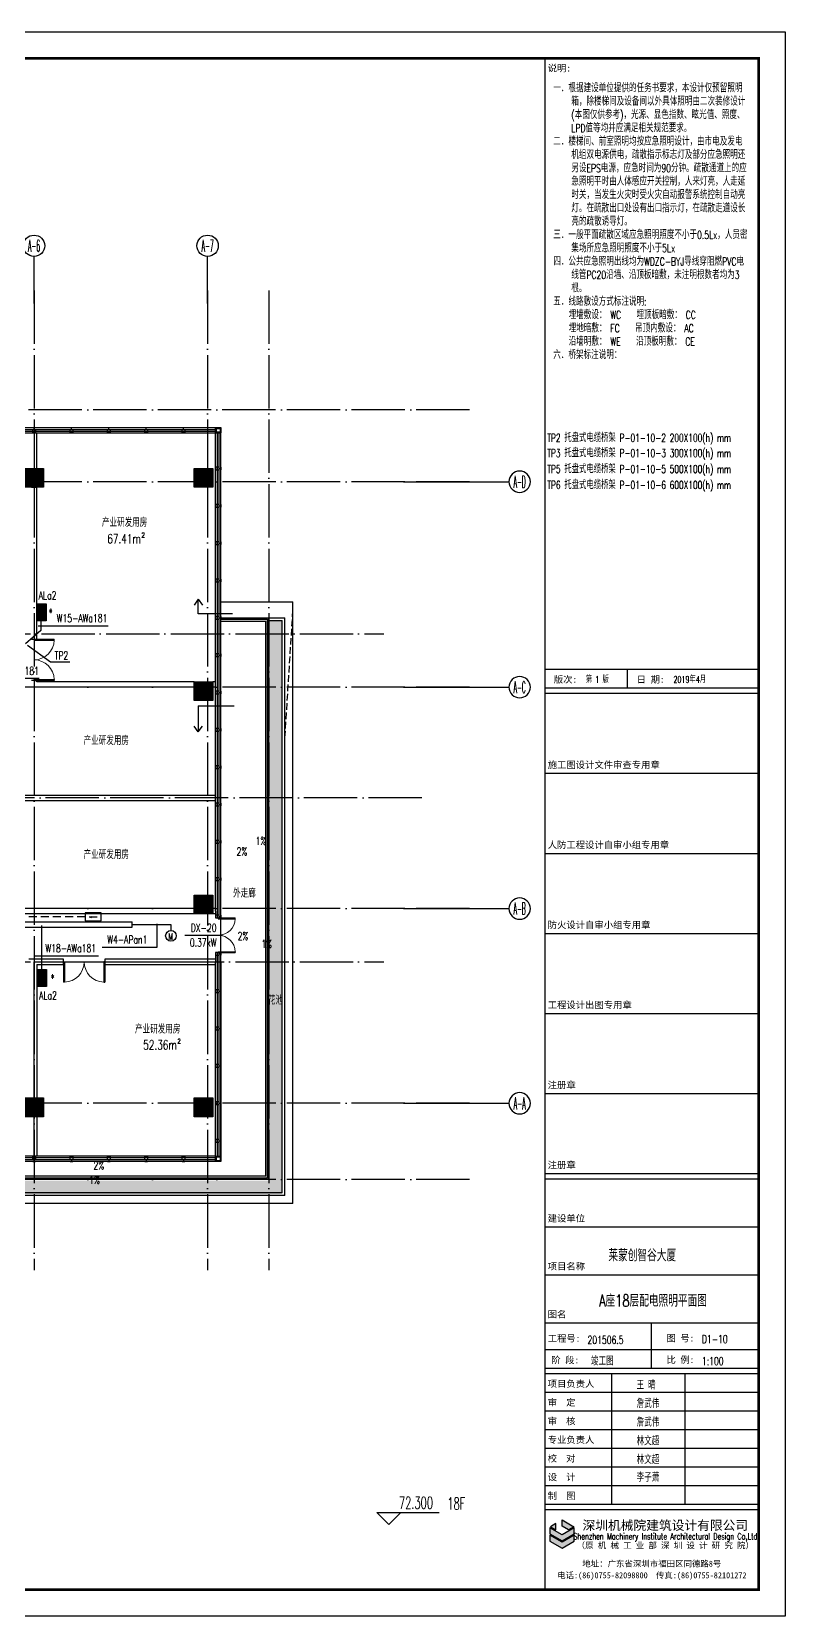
# Model space of a CAD drawing. Extents: x 1980812 to 2226895, y -554123 to 281606.
# Drawn here: x 2036677 to 2064912, y -270160 to -210760 of the extents above; entities that cross this region are included whole.
import ezdxf
from ezdxf.enums import TextEntityAlignment as Align

# ---------------------------------------------------------------- set-up
doc = ezdxf.new("R2010")
doc.units = 0
doc.header["$LTSCALE"] = 1000
doc.header["$MEASUREMENT"] = 0
for name, pattern in [('DASH', [0.35, 0.25, -0.1]), ('DOTE', [2.42, 2, -0.2, 0.02, -0.2]), ('DQXX', [4.5, 3, -1.5])]:
    doc.linetypes.add(name, pattern=pattern)
for name, color, linetype in [('$TD_AUDIT_GENERATED_(158)', 8, 'Continuous'), ('$TD_AUDIT_GENERATED_(1F3)', 7, 'Continuous'), ('$TD_AUDIT_GENERATED_(24E)', 8, 'Continuous'), ('$TD_AUDIT_GENERATED_(2762)', 8, 'Continuous'), ('$TD_AUDIT_GENERATED_(276D)', 8, 'Continuous'), ('$TD_AUDIT_GENERATED_(2A51)', 8, 'Continuous'), ('$TD_AUDIT_GENERATED_(FFA)', 8, 'Continuous'), ('1', 1, 'Continuous'), ('7', 7, 'Continuous'), ('A-FLOR-LAND', 8, 'Continuous'), ('AXIS', 7, 'Continuous'), ('AXIS_TEXT', 7, 'Continuous'), ('COLU', 8, 'Continuous'), ('COLU_HATCH', 8, 'Continuous'), ('CURTWALL', 8, 'Continuous'), ('DIM_ELEV', 8, 'Continuous'), ('DIM_SYMB', 8, 'Continuous'), ('dote', 8, 'DOTE'), ('DQ1', 1, 'Continuous'), ('DQ2', 2, 'Continuous'), ('DQ7', 7, 'Continuous'), ('DQK1', 1, 'Continuous'), ('DQK7', 7, 'Continuous'), ('DQqj', 1, 'Continuous'), ('DQX', 2, 'DQXX'), ('PUB_TEXT', 8, 'Continuous'), ('TK', 1, 'Continuous'), ('WALL', 7, 'Continuous'), ('WINDOW', 8, 'Continuous')]:
    doc.layers.add(name, color=color, linetype=linetype)
doc.styles.add('_TCH_AXIS', font='COMPLEX', dxfattribs={"bigfont": 'GBCBIG'})
doc.styles.add('_TCH_DIM', font='SIMPLEX', dxfattribs={"bigfont": 'GBCBIG'})
doc.styles.add('COMPLEX', font='COMPLEX')
doc.styles.add('D8', font='txtw.shx', dxfattribs={"width": 0.7, "bigfont": 'hztxtw.shx'})
doc.styles.add('HEITI', font='simplex.shx', dxfattribs={"width": 0.6, "bigfont": 'hztxt.shx'})
doc.styles.add('HZF', font='ROMANS2', dxfattribs={"width": 0.7, "bigfont": 'HZDF2'})
doc.styles.add('HZTXTW', font='txtw.shx', dxfattribs={"width": 0.6, "bigfont": 'hztxtw.shx'})
doc.styles.add('SONGTI', font='', dxfattribs={"width": 1.1})
doc.styles.get('SONGTI').set_extended_font_data('NSimSun')

# ---------------------------------------------------------------- blocks, each defined once
blk = doc.blocks.new('_AXISO')
blk.add_circle((0, 0), 0.5)
at = {"layer": 'AXIS_TEXT', "style": 'COMPLEX', "width": 1.041667}
blk.add_attdef('A', text='', height=0.56, dxfattribs=at).set_placement((-0.25, -0.28), (0.25, -0.28), align=Align.FIT)
blk = doc.blocks.new('$TD_AUDIT_GENERATED_(9F)')
at = {"layer": 'AXIS'}
for p, q in [((40100, 29979), (40100, 31745)), ((46600, 29979), (46600, 31745)), ((53944, 23300), (57893, 23300)), ((53944, 15600), (57893, 15600)), ((53944, 7300), (57893, 7300)), ((53944, 0), (57893, 0))]:
    blk.add_line(p, q, dxfattribs=at)
at = {"layer": 'dote'}
for p, q in [((40100, 30469), (40100, -6248)), ((46600, 30469), (46600, -6248)), ((48900, 30469), (48900, -6248)), ((56411, 26000), (-8456, 26000)), ((56413, 23300), (-8454, 23300)), ((56413, 15600), (-8454, 15600)), ((54631, 11450), (37209, 11450)), ((56413, 7300), (-8454, 7300)), ((56413, 0), (-8454, 0)), ((56413, -2850), (-8454, -2850))]:
    blk.add_line(p, q, dxfattribs=at)
at = {"layer": 'AXIS'}
ref = blk.add_blockref('_AXISO', (40100, 32145), dxfattribs=dict(at, xscale=800, yscale=800, zscale=800))
ref.add_attrib('A', 'A-6', dxfattribs={"layer": 'AXIS_TEXT', "height": 452.5, "style": '_TCH_AXIS', "width": 0.344262}).set_placement((39874, 31919), (40326, 31919), align=Align.FIT)
ref = blk.add_blockref('_AXISO', (46600, 32145), dxfattribs=dict(at, xscale=800, yscale=800, zscale=800))
ref.add_attrib('A', 'A-7', dxfattribs={"layer": 'AXIS_TEXT', "height": 452.5, "style": '_TCH_AXIS', "width": 0.344262}).set_placement((46374, 31919), (46826, 31919), align=Align.FIT)
ref = blk.add_blockref('_AXISO', (58293, 23300), dxfattribs=dict(at, xscale=-800, yscale=800, zscale=800))
ref.add_attrib('A', 'A-D', dxfattribs={"layer": 'AXIS_TEXT', "height": 452.5, "style": '_TCH_AXIS', "width": 0.328125}).set_placement((58066, 23074), (58519, 23074), align=Align.FIT)
ref = blk.add_blockref('_AXISO', (58293, 15600), dxfattribs=dict(at, xscale=-800, yscale=800, zscale=800))
ref.add_attrib('A', 'A-C', dxfattribs={"layer": 'AXIS_TEXT', "height": 452.5, "style": '_TCH_AXIS', "width": 0.33871}).set_placement((58066, 15374), (58519, 15374), align=Align.FIT)
ref = blk.add_blockref('_AXISO', (58293, 7300), dxfattribs=dict(at, xscale=-800, yscale=800, zscale=800))
ref.add_attrib('A', 'A-B', dxfattribs={"layer": 'AXIS_TEXT', "height": 452.5, "style": '_TCH_AXIS', "width": 0.328125}).set_placement((58066, 7074), (58519, 7074), align=Align.FIT)
ref = blk.add_blockref('_AXISO', (58293, 0), dxfattribs=dict(at, xscale=-800, yscale=800, zscale=800))
ref.add_attrib('A', 'A-A', dxfattribs={"layer": 'AXIS_TEXT', "height": 452.5, "style": '_TCH_AXIS', "width": 0.323077}).set_placement((58066, -226), (58519, -226), align=Align.FIT)
blk = doc.blocks.new('A$C1FE24B19')
at = {"layer": '$TD_AUDIT_GENERATED_(1F3)', "style": 'D8', "width": 0.7}
for p in [(43491, -1537), (42805, -9712), (42805, -13987), (44731, -20529)]:
    blk.add_text('\\M+5B2FA\\M+5D2B5\\M+5D1D0\\M+5B7A2\\M+5D3C3\\M+5B7BF', height=300, rotation=0.00057, dxfattribs=at).set_placement(p, align=Align.MIDDLE_CENTER)
blk = doc.blocks.new('$TD_AUDIT_GENERATED_(2768)')
at = {"layer": '$TD_AUDIT_GENERATED_(276D)'}
blk.add_line((115028288, 22648046), (115028222, 22648046), dxfattribs=at)
for points in [[(115028222, 22648096), (115028225, 22648096), (115028225, 22647996), (115028222, 22647996)], [(115028288, 22648096), (115028422, 22648096), (115028422, 22647996), (115028288, 22647996)]]:
    blk.add_lwpolyline(points, close=True, dxfattribs=at)
blk = doc.blocks.new('$TD_AUDIT_GENERATED_(28E9)')
at = {"layer": 'WINDOW'}
for p, rotation in [((-22607946, 115030252), 270), ((-22606546, 115030252), 270), ((-22605146, 115030252), 270), ((-22603746, 115030252), 270), ((-22602346, 115030252), 270), ((22688146, -115053702), 90), ((22689546, -115053702), 90), ((22690946, -115053702), 90), ((22692346, -115053702), 90), ((22693746, -115053702), 90)]:
    blk.add_blockref('$TD_AUDIT_GENERATED_(2768)', p, dxfattribs=dict(at, rotation=rotation))
at = {"layer": 'WINDOW', "xscale": -1}
for p in [(115075322, -22647546), (115075322, -22648946), (115075322, -22650346), (115075322, -22651746), (115075322, -22653146), (115075322, -22654546), (115075322, -22655946), (115075322, -22657346), (115075322, -22658746), (115075322, -22660146), (115075322, -22661546), (115075322, -22662946), (115075322, -22664346), (115075322, -22665746), (115075322, -22667146), (115075322, -22668546), (115075322, -22669946), (115075322, -22671346), (115075322, -22672746)]:
    blk.add_blockref('$TD_AUDIT_GENERATED_(2768)', p, dxfattribs=at)
blk = doc.blocks.new('$DorLib2D$00000002')
for p, q in [((-0.5, 0), (-0.5, 0.4875)), ((-0.475, 0.4875), (-0.5, 0.4875)), ((-0.475, 0), (-0.475, 0.4875)), ((0.475, 0), (0.475, 0.4875)), ((0.475, 0.4875), (0.5, 0.4875)), ((0.5, 0), (0.5, 0.4875)), ((-0.5, 0), (-0.475, 0)), ((0.5, 0), (0.475, 0))]:
    blk.add_line(p, q)
at = {"lineweight": 13}
for centre, start, end in [((-0.4875, 0), 0, 88.53072), ((0.4875, 0), 91.46928, 180)]:
    blk.add_arc(centre, 0.4875, start, end, dxfattribs=at)
blk = doc.blocks.new('A$C6EFC6619')
at = {"layer": 'A-FLOR-LAND'}
h = blk.add_hatch(dxfattribs=at)
h.set_pattern_fill('GRASS', color=256, scale=50)
h.set_pattern_definition([(90, (-2815930.77, 595573.96), (-99.7795475, 99.7795475), [26.458066, -173.101015]), (45, (-2815930.77, 595573.96), (-99.7796155, 99.7796155), [26.458066, -114.651615]), (135, (-2815930.77, 595573.96), (-99.7796155, -99.7796155), [26.458066, -114.651615])])
h.paths.add_polyline_path([(48900, -5200), (49400, -5200), (49400, -26700), (14450, -26700), (14450, -26200), (48900, -26200)])
at = {"layer": '$TD_AUDIT_GENERATED_(158)'}
for p, q in [((48900, -5100), (49500, -5100)), ((48900, -5200), (49400, -5200)), ((49400, -26650), (49400, -5200)), ((49500, -26750), (49500, -5100)), ((49400, -26650), (14450, -26650)), ((49500, -26750), (14350, -26750))]:
    blk.add_line(p, q, dxfattribs=at)
at = {"layer": '$TD_AUDIT_GENERATED_(24E)'}
for p, q in [((47100, -5100), (48900, -5100)), ((47100, -5150), (48850, -5150)), ((47100, -5220), (48780, -5220)), ((48780, -26030), (48780, -5220)), ((48850, -26100), (48850, -5150)), ((48900, -26150), (48900, -5100)), ((48850, -26100), (14400, -26100)), ((48780, -26030), (14470, -26030)), ((48900, -26150), (14350, -26150))]:
    blk.add_line(p, q, dxfattribs=at)
at = {"layer": 'CURTWALL'}
for p, q in [((35550, 2030), (40100, 2030)), ((35550, 1963.3), (40100, 1963.3)), ((35550, 1896.7), (40100, 1896.7)), ((35550, 1830), (40100, 1830)), ((40100, 2030), (46900, 2030)), ((40100, 1963.3), (46900, 1963.3)), ((40100, 1896.7), (46900, 1896.7)), ((40100, 1830), (46900, 1830)), ((46900, 2030), (46900, 1830)), ((46900, -7600), (46900, 1830)), ((46900, 1830), (47100, 1830)), ((46966.7, -7600), (46966.7, 1830)), ((47033.3, -7600), (47033.3, 1830)), ((47100, -7600), (47100, 1830)), ((47100, -4500), (49800, -4500)), ((49800, -27050), (49800, -4500)), ((46900, -11850), (46900, -7600)), ((46966.7, -11850), (46966.7, -7600)), ((47033.3, -11850), (47033.3, -7600)), ((47100, -11850), (47100, -7600)), ((46900, -16100), (46900, -11850)), ((46966.7, -16100), (46966.7, -11850)), ((47033.3, -16100), (47033.3, -11850)), ((47100, -16100), (47100, -11850)), ((46900, -16100), (46900, -16350)), ((46900, -16350), (47100, -16350)), ((46966.7, -16350), (46966.7, -16100)), ((47033.3, -16350), (47033.3, -16100)), ((47100, -16350), (47100, -16100)), ((47100, -17650), (46900, -17650)), ((46900, -17650), (46900, -18000)), ((46966.7, -18000), (46966.7, -17650)), ((47033.3, -18000), (47033.3, -17650)), ((47100, -18000), (47100, -17650)), ((46900, -25280), (46900, -18000)), ((46966.7, -25280), (46966.7, -18000)), ((47033.3, -25280), (47033.3, -18000)), ((47100, -25280), (47100, -18000)), ((40100, -25280), (35550, -25280)), ((40100, -25346.7), (35550, -25346.7)), ((40100, -25413.3), (35550, -25413.3)), ((40100, -25480), (35550, -25480)), ((46900, -25280), (40100, -25280)), ((46900, -25346.7), (40100, -25346.7)), ((46900, -25413.3), (40100, -25413.3)), ((46900, -25480), (40100, -25480)), ((46900, -25480), (46900, -25280)), ((46900, -25280), (47100, -25280)), ((49800, -27050), (14050, -27050))]:
    blk.add_line(p, q, dxfattribs=at)
at = {"layer": 'CURTWALL', "linetype": 'DASH'}
blk.add_line((49500, -9600), (49800, -4800), dxfattribs=at)
at = {"layer": 'CURTWALL'}
for points in [[(46900, 2030), (47100, 2030), (47100, 1830), (46900, 1830)], [(46930, 2000), (47070, 2000), (47070, 1860), (46930, 1860)], [(46900, -25280), (47100, -25280), (47100, -25480), (46900, -25480)], [(46930, -25310), (47070, -25310), (47070, -25450), (46930, -25450)]]:
    blk.add_lwpolyline(points, close=True, dxfattribs=at)
at = {"layer": 'dote'}
for p, q in [((6500, -5700), (53206.2, -5700)), ((6500, -18000), (53206.2, -18000))]:
    blk.add_line(p, q, dxfattribs=at)
at = {"layer": 'WALL'}
for p, q in [((40200, 500), (40200, 1830)), ((40000, 500), (40200, 500)), ((40000, -200), (40200, -200)), ((40200, -5700), (40200, -200)), ((40000, -5900), (40200, -5900)), ((40200, -5900), (40200, -5700)), ((40100, -7700), (37850, -7700)), ((40200, -7450), (40000, -7450)), ((46100, -7700), (40100, -7700)), ((40200, -7500), (40200, -7450)), ((46100, -7500), (40200, -7500)), ((46100, -7700), (46100, -7500)), ((46900, -7500), (46800, -7500)), ((46800, -7700), (46800, -7500)), ((46900, -7700), (46800, -7700)), ((37850, -11750), (46900, -11750)), ((37850, -11950), (46900, -11950)), ((46100, -16000), (37850, -16000)), ((46100, -16200), (46100, -16000)), ((46900, -16000), (46800, -16000)), ((46800, -16200), (46800, -16000)), ((46100, -16200), (37650, -16200)), ((46900, -16200), (46800, -16200)), ((40100, -17900), (39900, -17900)), ((41200, -17900), (40100, -17900)), ((40200, -18100), (40200, -23100.4)), ((40200, -18100), (41200, -18100)), ((41200, -18100), (41200, -17900)), ((46900, -17900), (42750, -17900)), ((42750, -17900), (42750, -18100)), ((42750, -18100), (46900, -18100)), ((40200, -23100.4), (40000, -23100.4)), ((40200, -23800.4), (40000, -23800.4)), ((40200, -23800.4), (40200, -25280))]:
    blk.add_line(p, q, dxfattribs=at)
blk.add_lwpolyline([(49500, -23000), (49500, -11950)], dxfattribs=at)
at = {"layer": 'WINDOW'}
blk.add_line((47100, -17650), (47100, -16350), dxfattribs=at)
for p, xscale, yscale, zscale, rotation in [((40100, -6675), -1550, -1550, -1550, 89.99999999898895), ((47000, -17000), 1300, -1300, 1300, 90.00000001158492), ((41975, -18000), 1550, 1550, 1550, 180)]:
    blk.add_blockref('$DorLib2D$00000002', p, dxfattribs=dict(at, xscale=xscale, yscale=yscale, zscale=zscale, rotation=rotation))
blk = doc.blocks.new('$TD_AUDIT_GENERATED_(3BB2)')
at = {"layer": 'COLU_HATCH'}
h = blk.add_hatch(color=256, dxfattribs=at)
h.dxf.hatch_style = 1
h.paths.add_polyline_path([(39750, 23800), (40450, 23800), (40450, 23100), (39750, 23100)])
h = blk.add_hatch(color=256, dxfattribs=at)
h.dxf.hatch_style = 1
h.paths.add_polyline_path([(46100, 23800), (46800, 23800), (46800, 23100), (46100, 23100)])
h = blk.add_hatch(color=256, dxfattribs=at)
h.dxf.hatch_style = 1
h.paths.add_polyline_path([(46800, 15800), (46800, 15100), (46100, 15100), (46100, 15800)])
h = blk.add_hatch(color=256, dxfattribs=at)
h.dxf.hatch_style = 1
h.paths.add_polyline_path([(46100, 7100), (46100, 7800), (46800, 7800), (46800, 7100)])
h = blk.add_hatch(color=256, dxfattribs=at)
h.dxf.hatch_style = 1
h.paths.add_polyline_path([(39750, 200), (40450, 200), (40450, -500), (39750, -500)])
h = blk.add_hatch(color=256, dxfattribs=at)
h.dxf.hatch_style = 1
h.paths.add_polyline_path([(46100, 200), (46800, 200), (46800, -500), (46100, -500)])
at = {"layer": 'COLU'}
for points in [[(39750, 23800), (40450, 23800), (40450, 23100), (39750, 23100)], [(46100, 23800), (46800, 23800), (46800, 23100), (46100, 23100)], [(46800, 15800), (46800, 15100), (46100, 15100), (46100, 15800)], [(46100, 7100), (46100, 7800), (46800, 7800), (46800, 7100)], [(39750, 200), (40450, 200), (40450, -500), (39750, -500)], [(46100, 200), (46800, 200), (46800, -500), (46100, -500)]]:
    blk.add_lwpolyline(points, close=True, dxfattribs=at)
blk = doc.blocks.new('*X245')
at = {"color": 0}
for p, q in [((8700, 8370), (9500, 8370)), ((8700, 8340), (9500, 8340)), ((8700, 8310), (9500, 8310)), ((8700, 8280), (9500, 8280)), ((8700, 8250), (9500, 8250)), ((8700, 8220), (9500, 8220)), ((8700, 8190), (9500, 8190)), ((8700, 8160), (9500, 8160)), ((8700, 8130), (9500, 8130)), ((8700, 8100), (9500, 8100)), ((8700, 8070), (9500, 8070)), ((8700, 8040), (9500, 8040)), ((8700, 8010), (9500, 8010))]:
    blk.add_line(p, q, dxfattribs=at)
blk = doc.blocks.new('XM')
at = {"layer": '1'}
for p, q in [((320, 168), (-320, 168)), ((-320, 168), (-320, -152)), ((320, -152), (320, 168)), ((-320, -152), (320, -152))]:
    blk.add_line(p, q, dxfattribs=at)
at = {"layer": '1', "xscale": 0.8, "yscale": 0.8, "zscale": 0.8}
blk.add_blockref('*X245', (-7280, -6552), dxfattribs=at)
blk = doc.blocks.new('dj')
at = {"layer": 'DQK1'}
blk.add_circle((0, 0), 200, dxfattribs=at)
at = {"layer": 'DQK7', "style": 'D8', "width": 0.7}
blk.add_text('M', height=250, dxfattribs=at).set_placement((-100, -150))
blk = doc.blocks.new('dyz')
at = {"layer": 'DQK1'}
for p, q in [((-300, 0), (300, 0)), ((-300, -300), (-300, 0)), ((300, 0), (300, -300)), ((300, -300), (-300, -300))]:
    blk.add_line(p, q, dxfattribs=at)
at = {"layer": 'DQK7'}
for q in [(-58, -127), (-58, -127), (150, -150), (-58, -173), (-58, -173)]:
    blk.add_line((-150, -150), q, dxfattribs=at)
blk = doc.blocks.new('tu kuang A1 A')
at = {"layer": 'TK'}
h = blk.add_hatch(color=256, dxfattribs=at)
h.paths.add_polyline_path([(75976, 3247), (75738, 3384), (75738, 3611), (76172, 3360)])
h.paths.add_polyline_path([(75303, 3360), (75499, 3247), (75499, 3473)])
h.paths.add_polyline_path([(75280, 3095), (75738, 2831), (76195, 3095), (76195, 3321), (75738, 3057), (75280, 3321)])
h.paths.add_polyline_path([(75738, 2553), (76195, 2817), (76195, 3043), (75738, 2779), (75280, 3043), (75280, 2817)])
for p, q in [((75100, 1000), (75100, 58400)), ((83100, 1000), (83100, 58400)), ((75100, 35500), (83100, 35500)), ((78187, 34800), (78187, 35500)), ((75100, 34800), (83100, 34800)), ((75100, 34600), (83100, 34600)), ((75100, 31600), (83100, 31600)), ((75100, 28600), (83100, 28600)), ((75100, 25600), (83100, 25600)), ((75100, 22600), (83100, 22600)), ((75100, 19600), (83100, 19600)), ((75100, 16600), (83100, 16600)), ((75100, 16400), (83100, 16400)), ((75100, 16400), (83100, 16400)), ((75100, 16400), (83100, 16400)), ((75100, 16400), (83100, 16400)), ((75100, 16400), (83100, 16400)), ((75100, 14600), (83100, 14600)), ((75100, 14600), (83100, 14600)), ((75100, 14600), (83100, 14600)), ((75100, 14600), (83100, 14600)), ((75100, 14600), (83100, 14600)), ((75100, 12800), (83100, 12800)), ((75100, 11000), (83100, 11000)), ((79087, 9286), (79087, 11000)), ((75100, 10000), (83100, 10000)), ((75100, 9300), (83100, 9300)), ((75100, 9300), (83100, 9300)), ((75100, 9300), (83100, 9300)), ((75100, 9100), (83100, 9100)), ((77600, 4200), (77600, 9100)), ((80350, 4200), (80350, 9100)), ((75100, 8400), (83100, 8400)), ((75100, 7700), (83100, 7700)), ((75100, 7000), (83100, 7000)), ((75100, 6300), (83100, 6300)), ((75100, 5600), (83100, 5600)), ((75100, 4900), (83100, 4900)), ((75100, 4200), (83100, 4200)), ((75100, 4000), (83100, 4000)), ((83100, 1000), (75100, 1000))]:
    blk.add_line(p, q, dxfattribs=at)
for points in [[(0, 59400), (84100, 59400), (84100, 0), (0, 0)], [(75976, 3247), (75738, 3384), (75738, 3611), (76172, 3360)], [(75280, 3095), (75738, 2831), (76195, 3095), (76195, 3321), (75738, 3057), (75280, 3321)], [(75738, 2553), (76195, 2817), (76195, 3043), (75738, 2779), (75280, 3043), (75280, 2817)], [(75303, 3360), (75499, 3247), (75499, 3473)]]:
    blk.add_lwpolyline(points, close=True, dxfattribs=at)
at = {"layer": 'TK', "const_width": 100}
blk.add_lwpolyline([(83100, 1000), (83100, 58400), (2500, 58400), (2500, 1000)], close=True, dxfattribs=at)
at = {"layer": '7', "style": 'D8', "width": 0.7}
for s, height, p in [('\\M+5B5DA 1 \\M+5B0E6', 250, (76625, 34995)), ('2019\\M+5C4EA4\\M+5D4C2', 250, (79909, 34997)), ('201506.5', 300, (76689, 10210)), ('\\M+5BFA2\\M+5B9A4\\M+5CDBC', 300, (76820, 9408)), ('1:100', 300, (80977, 9415)), ('\\M+5CDF5 \\M+5C7E7', 300, (78530, 8510)), ('\\M+5D5B2\\M+5CEE4\\M+5CEB0', 300, (78530, 7816)), ('\\M+5D5B2\\M+5CEE4\\M+5CEB0', 300, (78530, 7116)), ('\\M+5C1D6\\M+5CEC4\\M+5B3AC', 300, (78530, 6414)), ('\\M+5C1D6\\M+5CEC4\\M+5B3AC', 300, (78530, 5714)), ('\\M+5C0EE\\M+5D7D3\\M+5CFF4', 300, (78530, 5048))]:
    blk.add_text(s, height=height, dxfattribs=at).set_placement(p)
at = {"layer": '7', "color": 1, "style": 'D8', "width": 0.7}
blk.add_text('\\M+5C0B3\\M+5C3C9\\M+5B4B4\\M+5D6C7\\M+5B9C8\\M+5B4F3\\M+5CFC3', height=450, dxfattribs=at).set_placement((77472, 13307))
at = {"layer": 'TK', "style": 'SONGTI'}
for s, p in [('\\M+5CBB5\\M+5C3F7:', (75198, 57909)), ('\\M+5B0E6\\M+5B4CE:', (75428, 34992)), ('\\M+5C8D5 \\M+5C6DA:', (78532, 34992)), ('\\M+5CAA9\\M+5B9A4\\M+5CDBC\\M+5C9E8\\M+5BCC6\\M+5CEC4\\M+5BCFE\\M+5C9F3\\M+5B2E9\\M+5D7A8\\M+5D3C3\\M+5D5C2', (75198, 31792)), ('\\M+5C8CB\\M+5B7C0\\M+5B9A4\\M+5B3CC\\M+5C9E8\\M+5BCC6\\M+5D7D4\\M+5C9F3\\M+5D0A1\\M+5D7E9\\M+5D7A8\\M+5D3C3\\M+5D5C2', (75198, 28792)), ('\\M+5B7C0\\M+5BBF0\\M+5C9E8\\M+5BCC6\\M+5D7D4\\M+5C9F3\\M+5D0A1\\M+5D7E9\\M+5D7A8\\M+5D3C3\\M+5D5C2', (75198, 25792)), ('\\M+5B9A4\\M+5B3CC\\M+5C9E8\\M+5BCC6\\M+5B3F6\\M+5CDBC\\M+5D7A8\\M+5D3C3\\M+5D5C2', (75198, 22792)), ('\\M+5D7A2\\M+5B2E1\\M+5D5C2', (75198, 19792)), ('\\M+5D7A2\\M+5B2E1\\M+5D5C2', (75198, 16792)), ('\\M+5BDA8\\M+5C9E8\\M+5B5A5\\M+5CEBB', (75198, 14792)), ('\\M+5CFEE\\M+5C4BF\\M+5C3FB\\M+5B3C6', (75198, 12992)), ('\\M+5CDBC\\M+5C3FB', (75198, 11192)), ('\\M+5B9A4\\M+5B3CC\\M+5BAC5:', (75198, 10294)), ('\\M+5B1C8 \\M+5C0FD:', (79649, 9492)), ('\\M+5CFEE\\M+5C4BF\\M+5B8BA\\M+5D4F0\\M+5C8CB', (75198, 8592)), ('\\M+5C9F3  \\M+5B6A8', (75198, 7892)), ('\\M+5C9F3  \\M+5BACB', (75198, 7192)), ('\\M+5D7A8\\M+5D2B5\\M+5B8BA\\M+5D4F0\\M+5C8CB', (75198, 6492)), ('\\M+5D0A3  \\M+5B6D4', (75198, 5792)), ('\\M+5C9E8  \\M+5BCC6', (75198, 5092)), ('\\M+5D6C6  \\M+5CDBC', (75198, 4392))]:
    blk.add_text(s, height=250, dxfattribs=at).set_placement(p)
for s, p in [('\\M+5CDBC \\M+5BAC5:', (80166, 10425)), ('\\M+5BDD7 \\M+5B6CE:', (75853, 9606))]:
    blk.add_text(s, height=250, dxfattribs=at).set_placement(p, align=Align.MIDDLE_CENTER)
for s, height, p in [('\\M+5C9EE\\M+5DBDA\\M+5BBFA\\M+5D0B5\\M+5D4BA\\M+5BDA8\\M+5D6FE\\M+5C9E8\\M+5BCC6\\M+5D3D0\\M+5CFDE\\M+5B9AB\\M+5CBBE', 350, (79605, 3238)), ('\\M+5A3A8\\M+5D4AD \\M+5BBFA \\M+5D0B5 \\M+5B9A4 \\M+5D2B5 \\M+5B2BF \\M+5C9EE \\M+5DBDA \\M+5C9E8 \\M+5BCC6 \\M+5D1D0 \\M+5BEBF \\M+5D4BA\\M+5A3A9', 228, (79605, 2543)), ('\\M+5B5D8\\M+5D6B7\\M+5A3BA\\M+5B9E3\\M+5B6AB\\M+5CAA1\\M+5C9EE\\M+5DBDA\\M+5CAD0\\M+5B8A3\\M+5CCEF\\M+5C7F8\\M+5CDAC\\M+5B5C2\\M+5C2B78\\M+5BAC5', 225.625, (79100, 1860)), ('\\M+5B5E7\\M+5BBB0:(86)0755-82098800  \\M+5B4AB\\M+5D5E6:(86)0755-82101272', 225.62, (79100, 1424))]:
    blk.add_text(s, height=height, dxfattribs=at).set_placement(p, align=Align.CENTER)
at = {"layer": 'TK', "style": 'HEITI', "width": 0.7}
blk.add_text('Shenzhen Machinery Institute Architectural Design Co,Ltd', height=229, dxfattribs=at).set_placement((79605, 2884), align=Align.CENTER)

msp = doc.modelspace()

# ---------------------------------------------------------------- linework, layer by layer
at = {"layer": '$TD_AUDIT_GENERATED_(2A51)'}
for p, q in [((2042919.3, -232036.1), (2042767.4, -232252.8)), ((2042919.3, -232581.1), (2042919.3, -232036.1)), ((2042919.3, -232036.1), (2043071.1, -232252.8)), ((2044199.9, -232581.1), (2042919.3, -232581.1)), ((2042919.3, -236031.1), (2044266.5, -236031.1)), ((2042919.3, -236031.1), (2042919.3, -237007.9)), ((2042919.3, -237007.9), (2042767.4, -236791.2)), ((2042919.3, -237007.9), (2043071.1, -236791.2))]:
    msp.add_line(p, q, dxfattribs=at)
at = {"layer": '$TD_AUDIT_GENERATED_(FFA)'}
msp.add_lwpolyline([(2036766.5, -245631.1), (2043766.5, -245631.1), (2043766.5, -253111.1), (2036766.5, -253111.1)], close=True, dxfattribs=at)
at = {"layer": 'DIM_ELEV'}
for p, q in [((2050057.1, -266715), (2049607.1, -266265)), ((2049607.1, -266265), (2051940.8, -266265)), ((2050057.1, -266715), (2050507.1, -266265))]:
    msp.add_line(p, q, dxfattribs=at)
at = {"layer": 'DIM_SYMB'}
for points in [[(2045238.7, -240287, 0, 0, 0), (2045649.3, -241601.7, 80, 0, 0), (2045738.7, -241888, 0, 0, 0)], [(2044554.2, -240683.9, 0, 0, 0), (2044929.9, -241929.5, 80, 0, 0), (2045016.6, -242216.7, 0, 0, 0)], [(2044595.2, -245469.5, 0, 0, 0), (2044970.9, -244223.9, 80, 0, 0), (2045057.5, -243936.7, 0, 0, 0)], [(2045738.7, -245716.7, 0, 0, 0), (2045738.7, -244415.7, 80, 0, 0), (2045738.7, -244115.7, 0, 0, 0)], [(2039921.8, -253489, 0, 0, 0), (2038418.6, -253582.8, 80, 0, 0), (2038119.2, -253601.5, 0, 0, 0)], [(2039746.8, -254091.5, 0, 0, 0), (2038445.8, -254091.5, 80, 0, 0), (2038145.8, -254091.5, 0, 0, 0)]]:
    msp.add_lwpolyline(points, format="xyseb", dxfattribs=at)
at = {"layer": 'DQ2'}
msp.add_line((2037062, -245909.4), (2037062, -244267), dxfattribs=at)
for points in [[(2037024.9, -232844.4), (2037024.9, -233203.5), (2036443.5, -233708.5)], [(2040440, -244231.1), (2041895.5, -244231.1), (2041895.5, -244452.9)]]:
    msp.add_lwpolyline(points, dxfattribs=at)
at = {"layer": 'DQ7'}
for p, q in [((2036918.5, -233028.5), (2039546.8, -233028.5)), ((2037375.2, -234392.8), (2036517.5, -233769)), ((2038110.5, -234392.8), (2037375.2, -234392.8)), ((2034722.2, -234998.7), (2036962.6, -234998.7)), ((2041382.4, -245075.2), (2041382.4, -244203.6)), ((2042415.2, -244632.2), (2043823.4, -244632.2)), ((2039312.2, -245075.2), (2041382.4, -245075.2)), ((2036805.3, -245398), (2039180.8, -245398))]:
    msp.add_line(p, q, dxfattribs=at)
at = {"layer": 'DQqj', "ltscale": 0.15}
for p, q in [((2023455.5, -244131.1), (2040440, -244131.1)), ((2040440, -244331.1), (2040440, -244131.1)), ((2020639.4, -244331.1), (2040440, -244331.1))]:
    msp.add_line(p, q, dxfattribs=at)
at = {"layer": 'DQX', "ltscale": 0.1}
msp.add_lwpolyline([(2038674.5, -243945.5), (2033595.8, -243945.5), (2033595.8, -245231.1)], dxfattribs=at)

# ---------------------------------------------------------------- block references
at = {"layer": '$TD_AUDIT_GENERATED_(1F3)'}
msp.add_blockref('A$C1FE24B19', (1996666.5, -227631.1), dxfattribs=at)
at = {"layer": '$TD_AUDIT_GENERATED_(2762)'}
msp.add_blockref('$TD_AUDIT_GENERATED_(28E9)', (1996666.5, -227631.1), dxfattribs=at)
at = {"layer": '$TD_AUDIT_GENERATED_(FFA)'}
msp.add_blockref('A$C6EFC6619', (1996666.5, -227631.1), dxfattribs=at)
at = {"layer": 'COLU'}
msp.add_blockref('$TD_AUDIT_GENERATED_(3BB2)', (1996666.5, -250931.1), dxfattribs=at)
at = {"layer": 'DQ1', "ltscale": 0.05, "xscale": -1, "rotation": 180}
msp.add_blockref('dyz', (2038974.5, -244095.5), dxfattribs=at)
at = {"layer": 'DQ1', "ltscale": 0.15}
msp.add_blockref('dj', (2041895.5, -244652.9), dxfattribs=at)
at = {"layer": 'DQ2'}
msp.add_blockref('tu kuang A1 A', (1980812.3, -270160.3), dxfattribs=at)
at = {"layer": 'DQ2', "xscale": -1, "rotation": 270}
for p in [(2037048.9, -232524.4), (2037062, -246229.4)]:
    msp.add_blockref('XM', p, dxfattribs=at)
at = {"layer": 'WALL'}
msp.add_blockref('$TD_AUDIT_GENERATED_(9F)', (1996666.5, -250931.1), dxfattribs=at)

# ---------------------------------------------------------------- texts
at = {"layer": '$TD_AUDIT_GENERATED_(1F3)', "style": 'HZF', "width": 0.7}
for s, height, p in [('67.41m', 350, (2040137.2, -229767.6)), ('2', 175, (2040853.9, -229629.6)), ('52.36m', 350, (2041484.5, -248740.1)), ('2', 175, (2042201.1, -248602.1))]:
    msp.add_text(s, height=height, dxfattribs=at).set_placement(p, align=Align.MIDDLE_CENTER)
at = {"layer": '$TD_AUDIT_GENERATED_(1F3)', "style": 'D8', "width": 0.7}
for s, p in [('\\M+5CDE2\\M+5D7DF\\M+5C0C8', (2044648.1, -243064.2)), ('\\M+5BBA8\\M+5B3D8', (2045810.5, -247075))]:
    msp.add_text(s, height=300, rotation=0.000571, dxfattribs=at).set_placement(p, align=Align.MIDDLE_CENTER)
at = {"layer": '7', "style": 'D8', "width": 0.7}
msp.add_text('D1-10', height=300, dxfattribs=at).set_placement((2061789.4, -259919.4))
at = {"layer": 'DIM_ELEV', "color": 7, "style": 'HZTXTW', "width": 0.6}
for s, p in [('72.300', (2050437.9, -266127.3)), ('18F', (2052249.6, -266160.8))]:
    msp.add_text(s, height=450, dxfattribs=at).set_placement(p)
at = {"layer": 'DQ7', "style": 'D8', "width": 0.68}
for s, p in [('TP2 \\M+5CDD0\\M+5C5CC\\M+5CABD\\M+5B5E7\\M+5C0C2\\M+5C7C5\\M+5BCDC P-01-10-2 200X100(h) mm', (2055994.9, -226134.2)), ('TP3 \\M+5CDD0\\M+5C5CC\\M+5CABD\\M+5B5E7\\M+5C0C2\\M+5C7C5\\M+5BCDC P-01-10-3 300X100(h) mm', (2055994.9, -226706)), ('TP5 \\M+5CDD0\\M+5C5CC\\M+5CABD\\M+5B5E7\\M+5C0C2\\M+5C7C5\\M+5BCDC P-01-10-5 500X100(h) mm', (2055994.9, -227304.7)), ('TP6 \\M+5CDD0\\M+5C5CC\\M+5CABD\\M+5B5E7\\M+5C0C2\\M+5C7C5\\M+5BCDC P-01-10-6 600X100(h) mm', (2055994.9, -227901.9))]:
    msp.add_text(s, height=300, dxfattribs=at).set_placement(p)
at = {"layer": 'DQ7', "style": 'D8', "width": 0.7}
for s, p in [('ALa2', (2037271.4, -231889.6)), ('*', (2037387.9, -232536.6)), ('W15-AWa181', (2038562.5, -232748)), ('TP2', (2037789.8, -234146.6)), ('W16-AWa181', (2035999.7, -234718.3)), ('W4-APan1', (2040259.6, -244794.7)), ('DX-20', (2043119.8, -244351.8)), ('W18-AWa181', (2038139.4, -245117.6)), ('0.37kW', (2043102.7, -244906.2)), ('*', (2037457.5, -246241.6)), ('ALa2', (2037287.5, -246886.7))]:
    msp.add_text(s, height=300, dxfattribs=at).set_placement(p, align=Align.MIDDLE)
at = {"layer": 'DQ7', "color": 1, "style": 'D8', "width": 0.7}
msp.add_text('A\\M+5D7F918\\M+5B2E3\\M+5C5E4\\M+5B5E7\\M+5D5D5\\M+5C3F7\\M+5C6BD\\M+5C3E6\\M+5CDBC', height=450, dxfattribs=at).set_placement((2059952.9, -258553.2), align=Align.CENTER)
at = {"layer": 'DQ7', "insert": (2056220.2, -212725.5), "char_height": 300, "width": 7255.282, "attachment_point": 1, "style": 'D8'}
msp.add_mtext('\\pi-675,l675;\\M+5D2BB\\M+5A3AE\\M+5B8F9\\M+5BEDD\\M+5BDA8\\M+5C9E8\\M+5B5A5\\M+5CEBB\\M+5CCE1\\M+5B9A9\\M+5B5C4\\M+5C8CE\\M+5CEF1\\M+5CAE9\\M+5D2AA\\M+5C7F3\\M+5A3AC\\M+5B1BE\\M+5C9E8\\M+5BCC6\\M+5BDF6\\M+5D4A4\\M+5C1F4\\M+5D5D5\\M+5C3F7\\M+5CFE4\\M+5A3AC\\M+5B3FD\\M+5C2A5\\M+5CCDD\\M+5BCE4\\M+5BCB0\\M+5C9E8\\M+5B1B8\\M+5BCE4\\M+5D2D4\\M+5CDE2\\M+5BEDF\\M+5CCE5\\M+5D5D5\\M+5C3F7\\M+5D3C9\\M+5B6FE\\M+5B4CE\\M+5D7B0\\M+5D0DE\\M+5C9E8\\M+5BCC6(\\M+5B1BE\\M+5CDBC\\M+5BDF6\\M+5B9A9\\M+5B2CE\\M+5BFBC)\\M+5A3AC\\M+5B9E2\\M+5D4B4\\M+5A1A2\\M+5CFD4\\M+5C9AB\\M+5D6B8\\M+5CAFD\\M+5A1A2\\M+5D1A3\\M+5B9E2\\M+5D6B5\\M+5A1A2\\M+5D5D5\\M+5B6C8\\M+5A1A2LPD\\M+5D6B5\\M+5B5C8\\M+5BEF9\\M+5B2A2\\M+5D3A6\\M+5C2FA\\M+5D7E3\\M+5CFE0\\M+5B9D8\\M+5B9E6\\M+5B7B6\\M+5D2AA\\M+5C7F3\\M+5A1A3\\P\\M+5B6FE\\M+5A3AE\\M+5C2A5\\M+5CCDD\\M+5BCE4\\M+5A1A2\\M+5C7B0\\M+5CAD2\\M+5D5D5\\M+5C3F7\\M+5BEF9\\M+5B0B4\\M+5D3A6\\M+5BCB1\\M+5D5D5\\M+5C3F7\\M+5C9E8\\M+5BCC6\\M+5A3AC\\M+5D3C9\\M+5CAD0\\M+5B5E7\\M+5BCB0\\M+5B7A2\\M+5B5E7\\M+5BBFA\\M+5D7E9\\M+5CBAB\\M+5B5E7\\M+5D4B4\\M+5B9A9\\M+5B5E7\\M+5A3AC\\M+5CAE8\\M+5C9A2\\M+5D6B8\\M+5CABE\\M+5B1EA\\M+5D6BE\\M+5B5C6\\M+5BCB0\\M+5B2BF\\M+5B7D6\\M+5D3A6\\M+5BCB1\\M+5D5D5\\M+5C3F7\\M+5BBB9\\M+5C1ED\\M+5C9E8EPS\\M+5B5E7\\M+5D4B4\\M+5A3AC\\M+5D3A6\\M+5BCB1\\M+5CAB1\\M+5BCE4\\M+5CEAA90\\M+5B7D6\\M+5D6D3\\M+5A1A3\\M+5CAE8\\M+5C9A2\\M+5CDA8\\M+5B5C0\\M+5C9CF\\M+5B5C4\\M+5D3A6\\M+5BCB1\\M+5D5D5\\M+5C3F7\\M+5C6BD\\M+5CAB1\\M+5D3C9\\M+5C8CB\\M+5CCE5\\M+5B8D0\\M+5D3A6\\M+5BFAA\\M+5B9D8\\M+5BFD8\\M+5D6C6\\M+5A3AC\\M+5C8CB\\M+5C0B4\\M+5B5C6\\M+5C1C1\\M+5A3AC\\M+5C8CB\\M+5D7DF\\M+5D1D3\\M+5CAB1\\M+5B9D8\\M+5A3AC\\M+5B5B1\\M+5B7A2\\M+5C9FA\\M+5BBF0\\M+5D4D6\\M+5CAB1\\M+5CADC\\M+5BBF0\\M+5D4D6\\M+5D7D4\\M+5B6AF\\M+5B1A8\\M+5BEAF\\M+5CFB5\\M+5CDB3\\M+5BFD8\\M+5D6C6\\M+5D7D4\\M+5B6AF\\M+5C1C1\\M+5B5C6\\M+5A1A3\\M+5D4DA\\M+5CAE8\\M+5C9A2\\M+5B3F6\\M+5BFDA\\M+5B4A6\\M+5C9E8\\M+5D3D0\\M+5B3F6\\M+5BFDA\\M+5D6B8\\M+5CABE\\M+5B5C6\\M+5A3AC\\M+5D4DA\\M+5CAE8\\M+5C9A2\\M+5D7DF\\M+5B5C0\\M+5C9E8\\M+5B3A4\\M+5C1C1\\M+5B5C4\\M+5CAE8\\M+5C9A2\\M+5D3D5\\M+5B5BC\\M+5B5C6\\M+5A1A3\\P\\M+5C8FD\\M+5A3AE\\M+5D2BB\\M+5B0E3\\M+5C6BD\\M+5C3E6\\M+5CAE8\\M+5C9A2\\M+5C7F8\\M+5D3F2\\M+5D3A6\\M+5BCB1\\M+5D5D5\\M+5C3F7\\M+5D5D5\\M+5B6C8\\M+5B2BB\\M+5D0A1\\M+5D3DA0.5Lx\\M+5A3AC\\M+5C8CB\\M+5D4B1\\M+5C3DC\\M+5BCAF\\M+5B3A1\\M+5CBF9\\M+5D3A6\\M+5BCB1\\M+5D5D5\\M+5C3F7\\M+5D5D5\\M+5B6C8\\M+5B2BB\\M+5D0A1\\M+5D3DA5Lx\\P\\M+5CBC4\\M+5A3AE\\M+5B9AB\\M+5B9B2\\M+5D3A6\\M+5BCB1\\M+5D5D5\\M+5C3F7\\M+5B3F6\\M+5CFDF\\M+5BEF9\\M+5CEAAWDZC-BYJ\\M+5B5BC\\M+5CFDF\\M+5B4A9\\M+5D7E8\\M+5C8BCPVC\\M+5B5E7\\M+5CFDF\\M+5B9DCPC20\\M+5D1D8\\M+5C7BD\\M+5A1A2\\M+5D1D8\\M+5B6A5\\M+5B0E5\\M+5B0B5\\M+5B7F3\\M+5A3AC\\M+5CEB4\\M+5D7A2\\M+5C3F7\\M+5B8F9\\M+5CAFD\\M+5D5DF\\M+5BEF9\\M+5CEAA3\\M+5B8F9\\M+5A1A3\\P\\M+5CEE5\\M+5A3AE\\M+5CFDF\\M+5C2B7\\M+5B7F3\\M+5C9E8\\M+5B7BD\\M+5CABD\\M+5B1EA\\M+5D7A2\\M+5CBB5\\M+5C3F7:\\P    \\M+5C2F1\\M+5C7BD\\M+5B7F3\\M+5C9E8\\M+5A3BA WC    \\M+5C2F1\\M+5B6A5\\M+5B0E5\\M+5B0B5\\M+5B7F3\\M+5A3BA CC\\P    \\M+5C2F1\\M+5B5D8\\M+5B0B5\\M+5B7F3\\M+5A3BA FC    \\M+5B5F5\\M+5B6A5\\M+5C4DA\\M+5B7F3\\M+5C9E8\\M+5A3BA AC\\P    \\M+5D1D8\\M+5C7BD\\M+5C3F7\\M+5B7F3\\M+5A3BA WE    \\M+5D1D8\\M+5B6A5\\M+5B0E5\\M+5C3F7\\M+5B7F3\\M+5A3BA CE\\P\\M+5C1F9\\M+5A3AE\\M+5C7C5\\M+5BCDC\\M+5B1EA\\M+5D7A2\\M+5CBB5\\M+5C3F7\\M+5A3BA', dxfattribs=at)
at = {"layer": 'PUB_TEXT', "style": '_TCH_DIM', "width": 0.705882}
for s, p in [('1%', (2045067, -241244.1)), ('2%', (2044353.1, -241640.9)), ('2%', (2044394.1, -244810)), ('1%', (2045281.7, -245101.2)), ('2%', (2038992.7, -253408.2)), ('1%', (2038833.8, -253953.3))]:
    msp.add_text(s, height=297.5, dxfattribs=at).set_placement(p)

doc.saveas('drawing.dxf')
